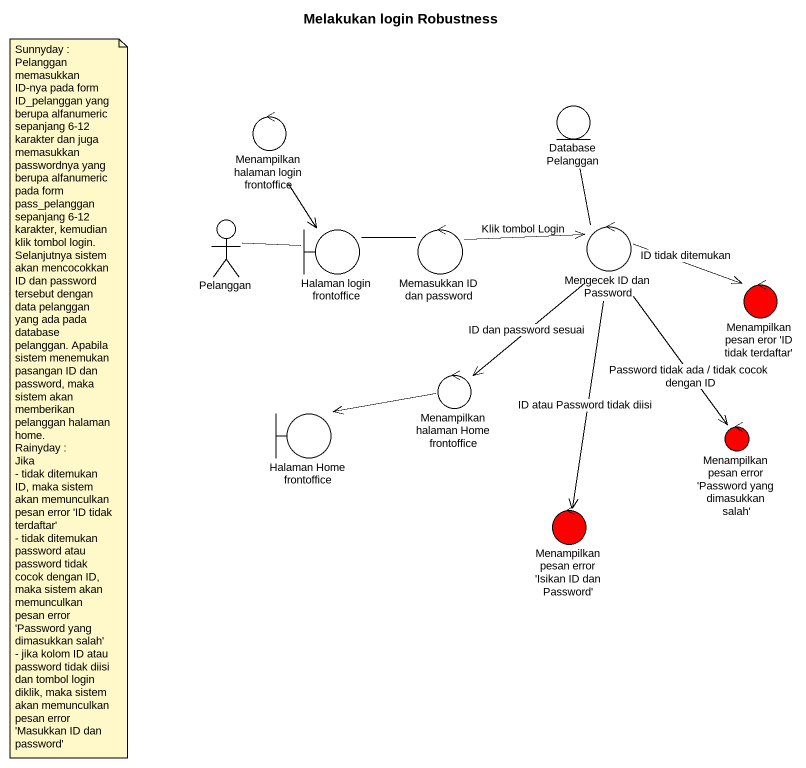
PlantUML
@startuml
title Melakukan login Robustness
control "Menampilkan halaman login frontoffice" as Menampilkan_halaman_login
entity "Database Pelanggan" as Database_Pelanggan
actor Pelanggan
boundary "Halaman login frontoffice" as Halaman_login_frontoffice
control "Memasukkan ID dan password" as Memasukkan_ID_dan_password
control "Mengecek ID dan Password" as Mengecek_ID_dan_Password
control "Menampilkan pesan eror 'ID tidak terdaftar'" as Menampilkan_pesan_eror_ID #FF0000
control "Menampilkan halaman Home frontoffice" as Menampilkan_halaman_Home
boundary "Halaman Home frontoffice" as Halaman_Home_frontoffice
control "Menampilkan pesan error 'Password yang dimasukkan salah'" as Menampilkan_pesan_error #FF0000
control "Menampilkan pesan error 'Isikan ID dan Password'" as Menampilkan_pesan_error_2 #FF0000
Menampilkan_halaman_login --> Halaman_login_frontoffice
Database_Pelanggan -- Mengecek_ID_dan_Password
Pelanggan -right- Halaman_login_frontoffice
Halaman_login_frontoffice -right- Memasukkan_ID_dan_password
Memasukkan_ID_dan_password -right-> Mengecek_ID_dan_Password : Klik tombol Login
Mengecek_ID_dan_Password -right-> Menampilkan_pesan_eror_ID : ID tidak ditemukan
Mengecek_ID_dan_Password --> Menampilkan_halaman_Home : ID dan password sesuai
Mengecek_ID_dan_Password --> Menampilkan_pesan_error : Password tidak ada / tidak cocok dengan ID
Mengecek_ID_dan_Password --> Menampilkan_pesan_error_2 : ID atau Password tidak diisi
Menampilkan_halaman_Home -left-> Halaman_Home_frontoffice
note as N1
  Sunnyday :
  Pelanggan memasukkan ID-nya pada form ID_pelanggan yang berupa alfanumeric sepanjang 6-12 karakter dan juga memasukkan passwordnya yang berupa alfanumeric pada form pass_pelanggan sepanjang 6-12 karakter, kemudian klik tombol login. Selanjutnya sistem akan mencocokkan ID dan password tersebut dengan data pelanggan yang ada pada database pelanggan. Apabila sistem menemukan pasangan ID dan password, maka sistem akan memberikan pelanggan halaman home.
  Rainyday :
  Jika
  - tidak ditemukan ID, maka sistem akan memunculkan pesan error 'ID tidak terdaftar'
  - tidak ditemukan password atau password tidak cocok dengan ID, maka sistem akan memunculkan pesan error 'Password yang dimasukkan salah'
  - jika kolom ID atau password tidak diisi dan tombol login diklik, maka sistem akan memunculkan pesan error 'Masukkan ID dan password'
end note
@enduml
